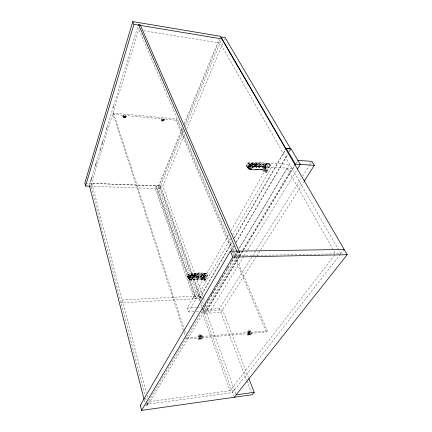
<?xml version="1.0" encoding="UTF-8"?>
<svg xmlns="http://www.w3.org/2000/svg" width="432" height="432" viewBox="0 0 432 432"><rect width="100%" height="100%" fill="white"/><g stroke="black" fill="none" stroke-linecap="round" stroke-linejoin="round"><path stroke-width="0.32" stroke-dasharray="2.16 1.62" d="M189.297 275.935L188.233 277.9L188.849 278.467C190.15 282.204 194.211 278.608 191.576 275.854L189.297 275.935L189.157 276.399L191.425 278.375L192.37 278.149M264.643 168.399L265.41 164.662L266.717 163.426L269.098 163.679L270.508 165.283L266.582 172.643L265.626 172.39L264.643 168.399L265.453 168.442L266.582 172.643M265.453 168.442L266.22 164.711L267.532 163.474L268.304 163.388M190.804 275.011L191.592 274.201L192.569 274.169L192.791 274.655L192.029 275.184L191.09 275.33L190.804 275.011L192.029 275.173L192.802 274.342M192.942 274.72L192.915 275.006C190.933 275.908 190.89 275.735 192.845 274.817L192.65 274.39L191.506 274.655L192.877 274.547M197.219 274.072L197.905 273.38L198.747 273.348L199.044 274.088L198.385 274.541L197.554 274.59L197.219 274.072L198.266 274.217L198.952 273.521M197.348 274.423L198.029 273.721L199.071 273.845M190.863 275.168L191.63 274.325L192.812 274.369M255.917 169.322L254.988 170.024L249.043 169.679L246.262 166.023L248.038 162.697C254.275 162.518 260.82 161.762 266.765 163.825L268.79 167.643L267.613 167.578L266.706 166.698L256.273 166.082L255.269 166.828L250.727 166.563L248.103 163.139L246.548 166.055L249.156 169.474L255.101 169.814L255.917 169.322L256.851 169.371L256.986 170.062L258.093 170.122L257.828 169.193L258.79 169.247L258.8 169.695L262.813 169.916L263.023 170.311C261.873 170.462 263.947 171.812 264.438 170.986L262.564 167.022L263.936 164.565L249.755 164.333L247.882 167.881L247.558 167.632L248.989 164.646L251.586 164.803C254.95 167.886 250.106 172.276 248.292 167.989L247.882 167.881M260.728 164.371L259.362 166.833L248.416 166.828L250.387 169.765L248.125 166.801L249.685 163.89L263.925 164.117L265.945 168.323C265.453 169.144 263.369 167.794 264.519 167.643L264.314 167.249L260.161 166.774L265.167 167.13L267.046 170.71L265.874 170.645L264.973 169.771L254.572 169.187L253.568 169.933L254.459 169.393L264.854 169.97L265.756 170.851L266.954 170.71M123.655 117.142L123.611 116.834L124.907 116.748A0.664 0.508 -17.4 0 0 123.687 116.635L123.601 116.905A0.664 0.508 -17.4 0 0 124.816 117.018L124.88 116.883M250.376 164.641L250.825 163.804L251.969 163.35L252.677 163.76L252.229 164.592L251.068 165.019L250.29 164.479L250.744 163.642L251.937 163.28L252.666 163.728L252.79 164.543C252.158 165.758 249.421 165.434 251.246 163.847L252.083 163.566L252.866 164.117M257.531 164.192L258.422 163.231L259.378 163.291L259.686 164.268L258.871 164.873L257.92 164.83L257.531 164.192L258.692 164.538L259.583 163.577M257.72 164.554L258.606 163.582L259.756 163.901M252.774 163.939L251.77 165.1L250.614 165.019M195.491 276.89L204.574 276.696L205.281 277.511L206.318 277.474L205.022 273.98C199.762 272.29 194.022 273.856 188.627 274.552L190.593 277.808L194.567 277.663L195.491 276.89L204.655 276.55L205.362 277.371L206.399 277.328L205.016 273.602C199.724 272.009 193.99 273.472 188.573 274.185L187.342 276.491L189.427 279.968L193.39 279.812L194.233 279.185L203.364 278.829L204.071 279.644L205.146 279.391L204.304 280.719L205.016 280.692L207.83 275.751L206.237 273.353L204.493 273.451C202.921 275.497 203.526 278.456 204.304 280.719M163.28 120.398L163.21 120.523A0.643 0.481 -22.2 0 1 162.065 120.42L162.162 120.161A0.643 0.481 -22.2 0 1 163.312 120.263L162.103 120.523A0.643 0.481 -22.2 0 0 163.253 120.625L163.247 120.458M264.519 167.643L264.638 167.438C263.482 167.589 265.572 168.939 266.058 168.118M263.023 170.311L263.137 170.105C261.986 170.262 264.065 171.607 264.551 170.78M89.543 184.788L90.326 182.212M92.097 176.413L95.04 166.752M96.417 162.243L99.76 151.297M100.543 148.721L101.525 145.498M102.902 140.989L106.24 130.043M107.222 126.824L112.725 108.788M113.708 105.57L138.067 25.709M203.893 278.127L202.516 274.466L190.01 275.546L191.576 278.143L195.615 277.992L196.468 277.268L197.289 277.236L197.381 277.852L198.353 277.814C197.392 276.993 199.125 276.464 199.028 277.312L202.64 277.042L202.549 278.219L203.974 277.987L202.511 274.088L189.95 275.173L188.865 277.187L190.561 280.012L194.594 279.855C195.361 277.798 197.554 281.081 197.143 278.829L197.991 278.797L197.996 279.175L200.999 278.915L200.842 279.185M202.473 277.436L202.748 278.159L203.974 277.987M139.169 27.918L90.758 185.479L144.844 395.194M90.952 186.246L91.854 183.319L160.569 185.938L201.506 299.025M183.4 330.086L113.087 114.377L113.481 113.103L176.45 118.994L233.275 251.57M201.431 279.288L201.598 278.894L201.744 279.277L201.328 279.504C202.889 282.479 203.45 277.268 201.56 276.178L202.516 274.466M123.282 115.792L122.99 116.71A1.345 1.031 -17.4 0 0 123.952 117.742A1.345 1.031 -17.4 0 0 125.512 116.942L125.809 116.024L123.282 115.792L123.536 116.532A1.361 0.772 19.5 0 0 125.053 117.385A1.361 0.772 19.5 0 0 126.068 116.764L125.809 116.024M125.442 116.753L124.119 116.667L124.184 116.386M124.2 116.64L124.184 116.829A0.675 0.383 19.5 0 0 124.907 117.196A0.675 0.383 19.5 0 0 125.41 116.942L125.825 115.555L126.149 116.5A1.361 0.772 19.5 0 1 125.14 117.121A1.361 0.772 19.5 0 1 123.622 116.267L123.298 115.322L122.915 116.5A1.345 1.031 -17.4 0 0 123.881 117.531A1.345 1.031 -17.4 0 0 125.442 116.732L125.377 116.591A0.675 0.383 19.5 0 0 124.659 116.224A0.675 0.383 19.5 0 0 124.151 116.483L124.227 116.699A0.675 0.383 19.5 0 0 124.945 117.067A0.675 0.383 19.5 0 0 125.453 116.813L125.437 116.705M125.383 117.04L123.719 116.743A0.664 0.508 -17.4 0 1 124.94 116.851M252.763 167.157C251.91 168.118 250.133 166.255 249.637 165.494L248.897 165.137L248.989 164.646M251.408 169.646L250.241 167.292L251.586 164.803M161.833 119.351L162.124 120.069A1.312 0.729 21.9 0 0 163.604 120.895A1.312 0.729 21.9 0 0 164.506 120.285L164.209 119.567L161.833 119.351L161.498 120.231A1.301 0.972 -22.3 0 0 162.351 121.225A1.301 0.972 -22.3 0 0 163.874 120.452L163.885 120.463A0.648 0.362 21.9 0 1 163.431 120.712A0.648 0.362 21.9 0 1 162.734 120.355L162.707 120.069L163.798 120.247A0.648 0.362 21.9 0 0 163.102 119.891A0.648 0.362 21.9 0 0 162.648 120.145M163.863 120.555L164.209 119.567M231.503 250.258L175.97 120.199L176.45 118.994M90.223 186.219L159.419 188.703L158.431 185.96L182.65 127.332M184.194 123.59L218.97 39.388M202.241 297.778L199.557 297.923L159.251 185.981L182.752 129.254M184.561 124.891L219.947 39.485M159.419 188.703L183.487 130.891M185.296 126.538L221.524 39.517M201.015 338.256L199.39 338.461A0.913 0.416 -19.8 0 0 199.946 338.758A0.913 0.416 -19.8 0 0 200.961 338.321L199.481 338.591M203.121 296.444L162.821 186.116L184.729 133.952M186.813 128.979L223.069 42.655M224.111 40.171L224.629 38.929M201.091 338.132L201.118 338.067A0.913 0.416 -19.8 0 0 200.561 337.77A0.913 0.416 -19.8 0 0 199.552 338.207L201.161 338.326L199.492 338.272M124.886 117.056L124.853 117.121A0.664 0.508 -17.4 0 1 123.633 117.013L124.853 116.948M248.395 334.071L248.362 334.13A0.875 0.383 -21.9 0 0 248.827 334.422A0.875 0.383 -21.9 0 0 249.804 334.006L248.395 334.071L249.863 333.941M249.95 333.823L249.982 333.758A0.875 0.383 -21.9 0 0 249.518 333.466A0.875 0.383 -21.9 0 0 248.54 333.887L250.025 334.006L248.481 333.952M189.427 279.968L187.553 276.572L188.627 274.552M247.558 167.632L248.897 165.137M190.561 280.012L189.081 277.274L190.01 275.546M188.849 278.467L189.783 276.734M248.292 167.989L249.637 165.494M248.999 168.917L250.349 166.423M190.593 277.808L191.576 275.854M189.805 279.65L190.739 277.922M249.518 169.258L250.868 166.763M249.928 169.549L251.278 167.054M191.576 278.143L195.615 277.992M249.755 164.333L251.856 167.071L256.581 167.125L257.396 166.633L258.331 166.687L258.471 167.378L259.578 167.443L259.313 166.514M193.66 275.006L194.287 273.856L195.923 273.704L195.388 275.098L193.66 275.006L195.296 274.855L195.923 273.704M253.481 164.911L254.378 163.258L256.241 163.28L255.469 165.181L253.481 164.911L255.469 165.181M250.889 169.96L252.245 167.465M193.736 275.222L194.287 273.856M253.595 165.132L254.378 163.258M251.213 169.906L252.758 167.076M194.054 276.086L194.681 274.941L196.339 274.828L195.793 276.205L194.054 276.086L195.707 275.972L196.339 274.828M254.054 166.023L254.956 164.371L256.84 164.43L256.057 166.32L254.054 166.023L256.057 166.32M194.135 276.323L194.681 274.941M254.178 166.261L254.956 164.371M255.339 164.932L256.241 163.28M193.39 279.812L194.308 279.04L203.445 278.689L204.152 279.504L205.184 279.461L203.899 275.972L205.022 273.98M194.567 277.663L190.669 277.668L188.573 274.185M255.933 166.077L256.84 164.43M255.269 166.828L256.273 166.082M194.594 279.855L190.642 279.866M251.856 167.071L256.581 167.125M196.468 277.268L197.208 277.382M256.468 167.335L257.396 166.633M256.986 170.062L256.851 169.371M258.471 167.378L258.331 166.687M197.381 277.852L197.289 277.236M197.143 278.829L197.321 279.677M257.828 169.193L258.093 170.122M248.125 166.801L259.124 166.801L261.252 163.031L263.158 163.15L266.776 164.268L268.672 167.848L267.494 167.783L266.587 166.903L256.16 166.293M198.353 277.814L198.175 276.966M197.991 278.797L197.996 279.175M258.79 169.247L258.8 169.695M199.028 277.312L199.022 276.934M187.342 276.491L193.963 275.486L200.761 275.092L202.03 272.808M246.262 166.023L253.724 165.704L261.446 166.012L263.266 162.734M201.933 273.17L200.821 275.168L193.282 275.665L187.553 276.572M246.548 166.055L253.006 165.742L261.56 166.023L263.158 163.15M202.846 279.979L201.393 276.086L202.511 274.088M263.925 164.117L262.321 166.99L264.438 170.986M199.989 279.094L201.523 279.034M201.026 277.241L202.64 277.042M261.068 169.819L261.517 169.965M262.057 169.992L262.926 169.711L263.137 170.105M263.552 167.324L263.741 167.006M204.352 273.623L203.072 275.908L203.731 275.881L205.016 273.602M266.015 163.782L264.173 167.054L261.446 166.012M200.761 275.092L203.186 275.999L204.309 274.001M265.966 164.219L264.357 167.081L261.56 166.023M264.314 167.249L264.638 167.438M202.392 277.576L202.786 277.42M266.765 163.825L264.924 167.098L266.846 170.705L265.766 172.6M265.167 167.13L266.776 164.268M193.876 311.634L188.584 311.98L187.25 308.065L229.073 234.122M231.066 230.602L269.239 163.112L289.597 164.376L239.236 248.675M206.345 277.123L207.031 275.524L206.064 273.823L204.984 273.256M268.704 167.432L269.806 165.505L269.033 164.273L267.494 163.339M205.103 279.607L206.442 277.117M266.927 170.915L268.812 167.438M160.229 186.754L199.908 296.649L196.538 297.054L195.248 298.723L156.238 188.584M188.584 311.98L230.693 238.432M232.697 234.927L271.463 167.211L269.239 163.112M198.828 298.523L200.362 295.861L122.234 299.986L121.014 302.8L198.828 298.523L199.73 301.05M199.557 297.923L231.93 241.915M234.295 237.832L285.892 148.565M200.437 300.98L199.541 298.485L232.292 241.888M234.317 238.383L285.298 150.271M188.233 277.9L190.226 275.902M231.142 250.63L233.863 245.981M235.904 242.498L287.615 154.165M289.316 151.254L290.677 148.932M231.498 250.603L233.879 246.537M236.266 242.465L287.696 154.699M289.397 151.794L291.098 148.889M247.52 167.362L250.241 167.292M202.349 309.965L204.422 306.493M207.533 301.282L209.261 298.388M210.989 295.493L212.026 293.755M212.371 293.177L215.136 288.544M217.21 285.071L219.974 280.438M222.048 276.966L224.116 273.494M226.881 268.861L228.609 265.966M231.028 261.916L233.102 258.439M234.484 256.122L236.558 252.65M238.977 248.6L287.01 168.124L335.529 253.838M204.741 306.418L234.403 256.759M234.749 256.181L236.477 253.298M237.098 253.249L145.746 405.896L147.544 405.648L237.276 256.673M147.193 404.298L148.732 401.733L234.484 390.107M267.268 330.869L266.409 332.008L186.322 339.05L187.04 337.846L267.268 330.869L235.931 257.769M344.158 249.453L340.826 253.735L236.234 255.803L237.8 253.195M237.627 256.095L239.711 252.634M238.567 256.646L204.196 313.492L220.86 312.363L256.225 256.721M238.912 256.068L291.908 168.41L271.463 167.211M239.506 256.365L204.919 313.443L203.126 308.459M239.852 255.787L243 250.598M243.346 250.025L294.349 165.85M239.679 256.435L207.608 309.328L219.418 308.572L252.04 256.64M240.025 255.857L243.162 250.684M243.513 250.106L294.759 165.586M296.152 163.285L297.896 160.412M243.886 256.311L209.007 313.162L205.378 303.232M244.242 255.739L247.412 250.571M247.763 249.993L297.092 169.598M199.481 336.317L201.155 336.053L199.46 336.209A0.918 0.718 35.1 0 1 201.026 336.074L201.08 336.177M199.546 336.512L201.166 336.479A0.918 0.718 35.1 0 1 199.595 336.614L201.145 336.371M199.233 337.738L198.693 338.607A1.841 0.837 -19.8 0 0 199.778 339.32A1.841 0.837 -19.8 0 0 201.944 338.315L202.489 337.457L202.014 336.08A1.852 1.447 35.2 0 0 199.913 334.849A1.852 1.447 35.2 0 0 198.763 336.361L199.233 337.738L202.489 337.457M252.396 256.068L255.982 250.36M256.338 249.793L301.153 178.459M302.584 176.175L309.755 164.765M310.111 164.192L311.186 162.481M256.586 256.154L260.194 250.474M260.555 249.907L303.863 181.775M248.459 332.073L250.015 331.825L248.432 331.97A0.891 0.653 38.3 0 1 249.874 331.846L249.928 331.949M248.535 332.262L250.09 332.014L248.589 332.359A0.891 0.653 38.3 0 0 250.031 332.235L250.004 332.132M248.351 333.428L247.752 334.265A1.76 0.772 -21.9 0 0 248.648 334.967A1.76 0.772 -21.9 0 0 250.744 334.001L251.343 333.169L250.808 331.857A1.798 1.312 38.4 0 0 248.783 330.674A1.798 1.312 38.4 0 0 247.822 332.116L248.351 333.428L251.343 333.169M334.703 254.907L230.045 390.706L201.658 311.126L222.518 309.755L248.384 377.179M340.427 254.243L232.567 392.558L144.299 404.698M251.246 163.847L252.677 163.76L251.662 164.884L250.29 164.479M205.697 273.229L205.205 273.429C203.634 275.47 204.239 278.435 205.016 280.692M202.927 279.839L201.706 280.012L201.409 279.358M188.865 277.187L201.393 276.086M189.081 277.274L201.56 276.178M140.287 405.248L143.635 404.789M194.362 274.072L196.015 273.947M194.762 275.173L196.42 275.06M196.522 311.461L199.174 311.288M187.25 308.065L196.479 307.487M197.143 307.449L201.755 307.157M199.541 298.485L202.225 298.339M248.103 163.139L261.252 163.031M189.502 279.823L193.471 279.671M196.43 279.569L197.402 279.531M207.112 275.778L207.83 275.751M203.186 275.999L203.899 275.972M198.094 277.112L198.941 277.079M199.109 277.171L201.107 277.096M188.368 277.663L190.642 277.582M197.462 277.711L198.434 277.673M254.497 163.48L256.37 163.528M255.08 164.608L256.964 164.668M85.466 183.184L158.431 185.96M159.251 185.981L162.821 186.116M265.626 172.39L266.436 172.433M257.099 169.857L258.206 169.916M265.118 171.185L265.928 171.229M258.919 169.49L261.182 169.614M264.784 169.825L265.594 169.868M255.803 169.528L256.738 169.576M264.708 167L265.518 167.049M260.161 166.774L259.195 166.72L259.578 167.443M255.382 166.617L250.841 166.352L248.038 162.697M259.124 166.801L262.564 167.022M257.283 166.844L258.217 166.898M258.584 167.173L259.691 167.238M265.41 164.662L266.22 164.711M269.687 165.235L270.508 165.283M269.806 165.505L270.621 165.553M264.967 165.726L265.777 165.775M266.717 163.426L267.532 163.474M268.283 163.631L269.098 163.679M266.009 163.874L266.819 163.928M269.033 164.273L269.849 164.327M124.162 116.537L125.404 116.651M163.922 120.28L162.697 120.015A0.648 0.362 21.9 0 1 163.15 119.767A0.648 0.362 21.9 0 1 163.847 120.123L163.933 120.334A0.648 0.362 21.9 0 1 163.48 120.587A0.648 0.362 21.9 0 1 162.783 120.231L162.718 120.123M163.874 120.409L162.167 120.328M162.119 120.452L163.291 120.56M113.087 114.377L175.97 120.199M143.726 30.715L220.05 43.065L340.826 253.735M249.685 163.89L251.969 166.86M189.95 275.173L191.657 277.997M263.936 164.565L265.945 168.323M125.361 116.78L125.334 116.726A0.675 0.383 19.5 0 0 124.616 116.354A0.675 0.383 19.5 0 0 124.114 116.613M205.135 280.476C204.417 278.408 203.861 275.692 205.303 273.818L206.242 273.753L206.744 274.158L207.706 275.967M139.082 29.965L236.234 255.803M233.539 252.191L235.667 257.148M231.768 250.879L233.885 255.83M234.149 256.451L266.409 332.008M247.709 334.665L247.86 335.043M219.418 308.572L246.683 380.263M246.92 380.889L251.224 392.207M203.731 275.881L205.054 279.396M202.559 277.182L202.705 277.565M203.569 298.264L205.151 302.611M196.182 279.245L196.355 279.715M202.424 301.558L204.028 305.98M204.255 306.617L236.191 394.821M200.659 301.601L202.23 305.964M200.864 304.204L202.451 308.621M202.678 309.253L233.836 396.085M158.107 186.673L197.521 296.779M156.708 187.45L195.874 297.626M199.417 338.396L199.465 338.769M198.704 339.017L198.839 339.412M113.481 113.103L184.523 330.161M184.734 330.804L185.782 334.006M184.232 332.645L185.274 335.848M185.485 336.49L186.322 339.05M91.854 183.319L146.356 392.602M147.031 395.215L147.884 398.477M145.514 397.791L146.702 402.381M146.858 402.997L147.544 405.648M144.245 400.027L144.909 402.635M162.205 120.263A0.643 0.481 -22.2 0 1 163.35 120.366M161.849 118.892L161.417 120.031A1.301 0.972 -22.3 0 0 162.27 121.019A1.301 0.972 -22.3 0 0 163.787 120.247L164.225 119.113L164.597 120.031A1.312 0.729 21.9 0 1 163.701 120.641A1.312 0.729 21.9 0 1 162.221 119.815L161.849 118.892M156.314 185.776L155.174 188.546L194.049 298.787L195.566 296.114L156.314 185.776M199.508 338.531L199.454 338.656A0.913 0.416 -19.8 0 0 200.011 338.953A0.913 0.416 -19.8 0 0 201.026 338.521L201.188 338.261A0.913 0.416 -19.8 0 0 200.632 337.97A0.913 0.416 -19.8 0 0 199.616 338.402L199.508 338.531M248.503 334.201L248.438 334.319A0.875 0.383 -21.9 0 0 248.908 334.611A0.875 0.383 -21.9 0 0 249.88 334.195L250.058 333.947A0.875 0.383 -21.9 0 0 249.593 333.655A0.875 0.383 -21.9 0 0 248.616 334.071L248.503 334.201M199.525 337.889L198.828 339.001A1.841 0.837 -19.8 0 0 199.913 339.714A1.841 0.837 -19.8 0 0 202.079 338.71L202.781 337.603L202.171 335.831A1.852 1.447 35.1 0 0 200.07 334.6A1.852 1.447 35.1 0 0 198.914 336.112L199.525 337.889M248.675 333.569L247.903 334.643A1.76 0.772 -21.9 0 0 248.8 335.34A1.76 0.772 -21.9 0 0 250.895 334.379L251.672 333.304L250.981 331.614A1.798 1.312 38.3 0 0 248.956 330.437A1.798 1.312 38.3 0 0 247.995 331.873L248.675 333.569M250.063 331.922L249.961 331.727A0.891 0.653 38.3 0 0 248.519 331.852L248.675 332.24A0.891 0.653 38.3 0 0 250.117 332.116L250.063 331.922M201.204 336.15L201.107 335.95A0.918 0.718 35.1 0 0 199.535 336.085L199.676 336.49A0.918 0.718 35.1 0 0 201.242 336.355L201.204 336.15"/><path stroke-width="0.65" d="M234.257 397.262L347.204 254.691L220.255 36.266L132.764 21.6L84.796 183.157L85.52 186.052L89.548 186.197M85.52 186.052L133.931 24.343L132.764 21.6M90.526 181.564L91.897 177.055M95.24 166.109L96.223 162.891M99.954 150.649L100.543 148.721M101.72 144.855L102.703 141.637M106.439 129.4L107.028 127.467M112.919 108.146L113.508 106.213M285.638 149.688L286.313 148.522L291.098 148.889L300.262 164.425L297.443 169.02M344.158 249.453L230.321 251.246L140.287 405.248L141.577 410.4L252.18 394.718L254.183 392.305L248.864 378.437M141.577 410.4L232.794 257.072L230.321 251.246M294.7 165.272L295.396 164.122L286.313 148.522M304.225 181.208L314.329 165.31L311.904 161.341L297.896 160.412M236.191 394.821L254.183 392.305M232.794 257.072L347.204 254.691M295.396 164.122L314.329 165.31M133.931 24.343L221.783 38.896M89.343 185.431L144.077 399.373M239.711 252.634L237.443 252.671L138.461 24.419L140.157 24.7L239.711 252.634M290.677 148.932L285.892 148.565L220.979 36.99L225.153 37.687L290.677 148.932"/></g></svg>
